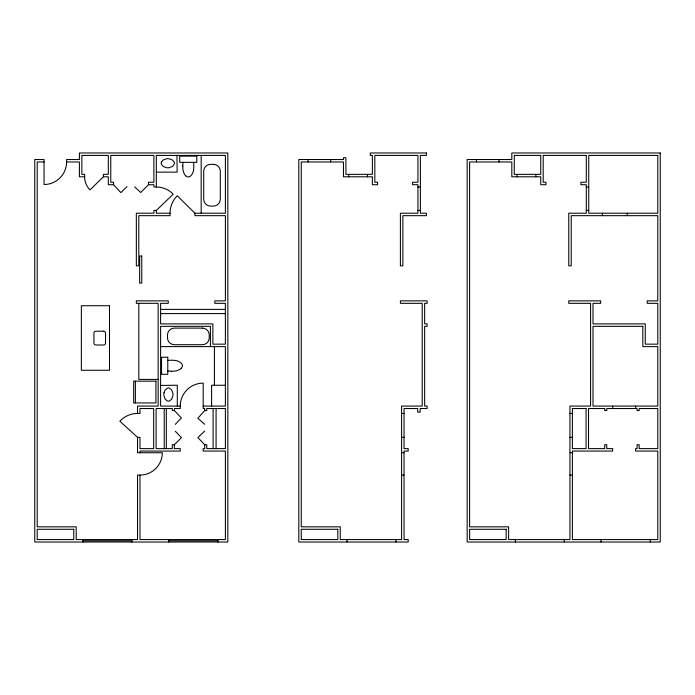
<?xml version="1.0" encoding="UTF-8"?>
<svg xmlns="http://www.w3.org/2000/svg" width="695" height="695" viewBox="0 0 695 695"><rect width="100%" height="100%" fill="white"/><g stroke="black" fill="none" stroke-linecap="round" stroke-linejoin="round"><path stroke-width="1.04" d="M182.681 166.131L183.115 162.352M210.411 346.614L210.411 326.337L160.597 326.337L160.597 406.08L180.248 406.08A22.944 22.944 0 0 1 203.192 383.127L203.192 408.53L204.721 408.53L204.721 410.563L197.814 418.277L204.721 424.28M175.279 424.376L181.386 417.99L174.384 410.563L174.384 408.53L180.248 408.53L180.248 406.08M156.332 187.007L156.332 155.428L225.388 155.428L225.388 213.217L194.904 213.217L177.216 195.747A24.864 24.864 0 0 0 170.04 213.217L170.04 215.667L138.8 215.667L138.8 265.803L136.342 265.803L136.342 213.217L153.882 213.217L153.882 210.429L156.332 210.429L173.203 194.192A23.422 23.422 0 0 0 156.332 187.007L153.882 187.007L153.882 184.714L148.504 184.714L140.711 192.498L134.569 186.825M174.384 410.563L172.325 410.563L172.325 408.53L156.114 408.53L156.114 448.614L172.282 448.614L172.282 444.748L174.332 444.748L181.473 437.615L175.279 431.23M127.037 186.59L120.895 192.619L113.528 184.714L113.528 182.255L110.766 182.255L110.766 155.428L153.882 155.428L153.882 182.255L148.504 182.255L148.504 184.714M103.407 176.799L89.968 189.926A18.782 18.782 0 0 1 84.625 176.799L84.625 174.349L81.854 174.349L81.854 155.428L108.316 155.428L108.316 174.349L103.407 174.349L103.407 176.799L108.316 176.799L108.316 184.714L113.528 184.714M204.721 431.039L197.901 437.615L204.721 444.748L204.721 448.614L203.192 448.614L203.192 451.064L225.388 451.064L225.388 539.572L139.982 539.572L139.982 475.076A22.344 22.344 0 0 0 162.326 452.732L137.532 452.732L137.532 437.337L119.861 421.248A23.891 23.891 0 0 1 137.532 413.447L139.982 413.447L139.982 408.53L153.665 408.53L153.665 448.614L139.982 448.614L139.982 437.337L137.532 437.337M181.204 368.272C185.496 363.911 177.729 360.097 173.872 360.349A17.279 17.279 0 0 0 172.23 360.201L167.773 360.375M160.597 385.447L177.295 385.221L177.295 406.08M44.046 161.97L37.2 161.97L37.2 526.836L76.207 526.836L76.207 539.572L137.532 539.572L137.532 475.076L139.982 475.076M66.598 161.97L66.598 159.52L79.404 159.52L79.404 152.978L227.838 152.978L227.838 542.022L34.75 542.022L34.75 159.52L44.046 159.52L44.046 184.523A22.553 22.553 0 0 0 66.598 161.97L79.404 161.97L79.404 176.799L84.625 176.799M156.305 172.125L177.164 172.125L176.93 155.428M417.938 187.007L420.388 187.007M586.293 187.007L588.743 187.007M417.938 210.429L420.388 210.429M586.293 210.429L588.743 210.429M170.04 213.217L156.332 213.217L156.332 210.429M160.597 309.388L225.388 309.388M160.597 313.601L225.388 313.601M160.597 346.614L225.388 346.614L225.388 406.08L203.192 406.08M158.147 379.427L138.8 379.427L138.8 303.324M225.388 385.265L211.601 385.265L211.601 406.08M204.721 410.563L206.771 410.563L206.771 408.53L225.388 408.53L225.388 448.614L206.771 448.614L206.771 444.748L204.721 444.748M401.588 413.447L404.038 413.447M569.943 413.447L572.393 413.447M401.588 437.337L404.038 437.337M569.943 437.337L572.393 437.337M401.588 452.732L404.038 452.732M569.943 452.732L572.393 452.732M401.588 475.076L404.038 475.076M569.943 475.076L572.393 475.076M83.009 540.797L131.859 540.797M168.65 540.797L217.891 540.797M171.552 371.347L167.773 370.913M185.756 175.774C190.117 180.066 193.931 172.299 193.679 168.451A17.279 17.279 0 0 0 193.818 166.8L193.644 162.352M650.303 539.572L650.303 542.022M635.612 406.08L635.612 408.53M627.316 213.217L627.316 215.667M612.66 406.08L612.66 408.53M602.452 213.217L602.452 215.667M601.062 539.572L601.062 542.022M564.27 539.572L564.27 542.022M535.819 174.349L535.819 176.799M517.045 174.349L517.045 176.799M515.429 539.572L515.429 542.022M499.01 159.52L499.01 161.97M476.466 159.52L476.466 161.97M395.915 539.572L395.915 542.022M367.464 174.349L367.464 176.799M348.682 174.349L348.682 176.799M347.066 539.572L347.066 542.022M330.655 159.52L330.655 161.97M308.102 159.52L308.102 161.97M217.891 539.572L217.891 542.022M216.076 408.53L216.076 448.614M214.416 346.614L214.416 385.265M213.104 408.53L213.104 448.614M201.168 155.428L201.168 213.217M194.904 213.217L194.904 215.667L225.388 215.667L225.388 300.865L214.816 300.865L214.816 303.324L225.388 303.324L225.388 344.164L212.861 344.164L212.861 323.887L160.597 323.887L160.597 303.324L168.26 303.324L168.26 300.865L136.342 300.865L136.342 303.324L158.147 303.324L158.147 406.08L137.532 406.08L137.532 413.447M174.332 444.748L174.332 448.614L180.248 448.614L180.248 451.064L139.982 451.064L139.982 452.732M168.65 539.572L168.65 542.022M166.314 408.53L166.314 448.614M164.22 408.53L164.22 448.649M135.377 381.164L135.377 402.935M131.859 539.572L131.859 542.022M83.009 539.572L83.009 542.022M181.308 368.411A13.405 13.405 0 0 1 171.578 371.13M185.608 175.887A13.405 13.405 0 0 1 182.898 166.157M164.037 392.753L163.933 393.37A9.556 9.556 0 0 0 163.933 395.776L165.193 399.251L167.591 401.076A3.18 3.18 0 0 0 169.25 401.076L171.639 399.251L172.899 395.776A9.556 9.556 0 0 0 172.899 393.37L171.639 389.895L169.25 388.062A3.18 3.18 0 0 0 167.591 388.062L165.193 389.895L164.037 392.753M161.448 161.996L161.301 162.422A3.18 3.18 0 0 0 161.301 164.081L163.134 166.47L166.609 167.73A9.556 9.556 0 0 0 169.015 167.73L172.49 166.47L174.315 164.081A3.18 3.18 0 0 0 174.315 162.422L172.49 160.024L169.015 158.764A9.556 9.556 0 0 0 166.609 158.764L163.134 160.024L161.448 161.996M426.391 152.978L370.253 152.978L370.253 155.428L372.372 155.428L372.372 174.349L345.91 174.349L345.91 157.765L343.46 157.765L343.46 159.52L298.807 159.52L298.807 542.022L408.2 542.022L408.2 539.572L404.038 539.572L404.038 451.064L408.2 451.064L408.2 448.614L404.038 448.614L404.038 408.53L417.721 408.53L417.721 412.135L420.171 412.135L420.171 408.53L427.121 408.53L427.121 406.08L424.654 406.08L424.654 326.337L427.121 326.337L427.121 323.887L424.654 323.887L424.654 303.324L427.121 303.324L427.121 300.865L400.398 300.865L400.398 303.324L422.204 303.324L422.204 406.08L401.588 406.08L401.588 539.572L340.263 539.572L340.263 526.836L301.256 526.836L301.256 161.97L343.46 161.97L343.46 176.799L372.372 176.799L372.372 184.714L377.585 184.714L377.585 182.255L374.822 182.255L374.822 155.428L417.938 155.428L417.938 182.255L412.561 182.255L412.561 184.714L417.938 184.714L417.938 213.217L400.398 213.217L400.398 265.803L402.857 265.803L402.857 215.667L426.391 215.667L426.391 213.217L420.388 213.217L420.388 155.428L426.391 155.428L426.391 152.978M660.25 152.978L511.815 152.978L511.815 159.52L467.162 159.52L467.162 542.022L660.25 542.022L660.25 152.978M540.736 155.428L514.265 155.428L514.265 174.349L540.736 174.349L540.736 155.428M586.293 155.428L543.186 155.428L543.186 182.255L545.94 182.255L545.94 184.714L540.736 184.714L540.736 176.799L511.815 176.799L511.815 161.97L469.611 161.97L469.611 526.836L508.618 526.836L508.618 539.572L569.943 539.572L569.943 406.08L590.568 406.08L590.568 303.324L568.762 303.324L568.762 300.865L600.671 300.865L600.671 303.324L593.017 303.324L593.017 323.887L645.273 323.887L645.273 344.164L657.8 344.164L657.8 303.324L647.236 303.324L647.236 300.865L657.8 300.865L657.8 215.667L571.212 215.667L571.212 265.803L568.762 265.803L568.762 213.217L586.293 213.217L586.293 184.714L580.916 184.714L580.916 182.255L586.293 182.255L586.293 155.428M657.8 155.428L588.743 155.428L588.743 213.217L657.8 213.217L657.8 155.428M196.789 156.132L179.727 156.132L179.727 162.352L196.789 162.352L196.789 156.132M213.435 164.35L210.55 164.35A6.863 6.863 0 0 0 203.696 171.213L203.696 199.239A6.863 6.863 0 0 0 210.55 206.102L213.435 206.102A6.863 6.863 0 0 0 220.298 199.239L220.298 171.213A6.863 6.863 0 0 0 213.435 164.35M141.763 256.055L139.652 256.055L139.652 283.091L141.763 283.091L141.763 256.055M109.489 305.722L81.358 305.722L81.358 370.27L109.489 370.27L109.489 305.722M642.823 326.337L593.017 326.337L593.017 406.08L657.8 406.08L657.8 346.614L642.823 346.614L642.823 326.337M202.384 328.11L174.358 328.11A6.863 6.863 0 0 0 167.504 334.964L167.504 337.848A6.863 6.863 0 0 0 174.358 344.711L202.384 344.711A6.863 6.863 0 0 0 209.247 337.848L209.247 334.964A6.863 6.863 0 0 0 202.384 328.11M103.564 331.211L95.919 331.211A1.972 1.972 0 0 0 93.947 333.183L93.947 343.035A1.972 1.972 0 0 0 95.919 345.007L103.564 345.007A1.972 1.972 0 0 0 105.536 343.035L105.536 333.183A1.972 1.972 0 0 0 103.564 331.211M167.773 357.239L161.553 357.239L161.553 374.301L167.773 374.301L167.773 357.239M155.932 381.164L133.683 381.164L133.683 402.935L155.932 402.935L155.932 381.164M586.076 408.53L572.393 408.53L572.393 448.614L586.076 448.614L586.076 408.53M604.746 408.53L588.526 408.53L588.526 448.614L604.693 448.614L604.693 444.748L606.752 444.748L606.752 448.614L612.66 448.614L612.66 451.064L572.393 451.064L572.393 539.572L657.8 539.572L657.8 451.064L635.612 451.064L635.612 448.614L637.133 448.614L637.133 444.748L639.183 444.748L639.183 448.614L657.8 448.614L657.8 408.53L639.183 408.53L639.183 410.563L637.133 410.563L637.133 408.53L606.796 408.53L606.796 410.563L604.746 410.563L604.746 408.53M73.757 529.286L37.2 529.286L37.2 539.572L73.757 539.572L73.757 529.286M337.813 529.286L301.256 529.286L301.256 539.572L337.813 539.572L337.813 529.286M506.168 529.286L469.611 529.286L469.611 539.572L506.168 539.572L506.168 529.286"/></g></svg>
